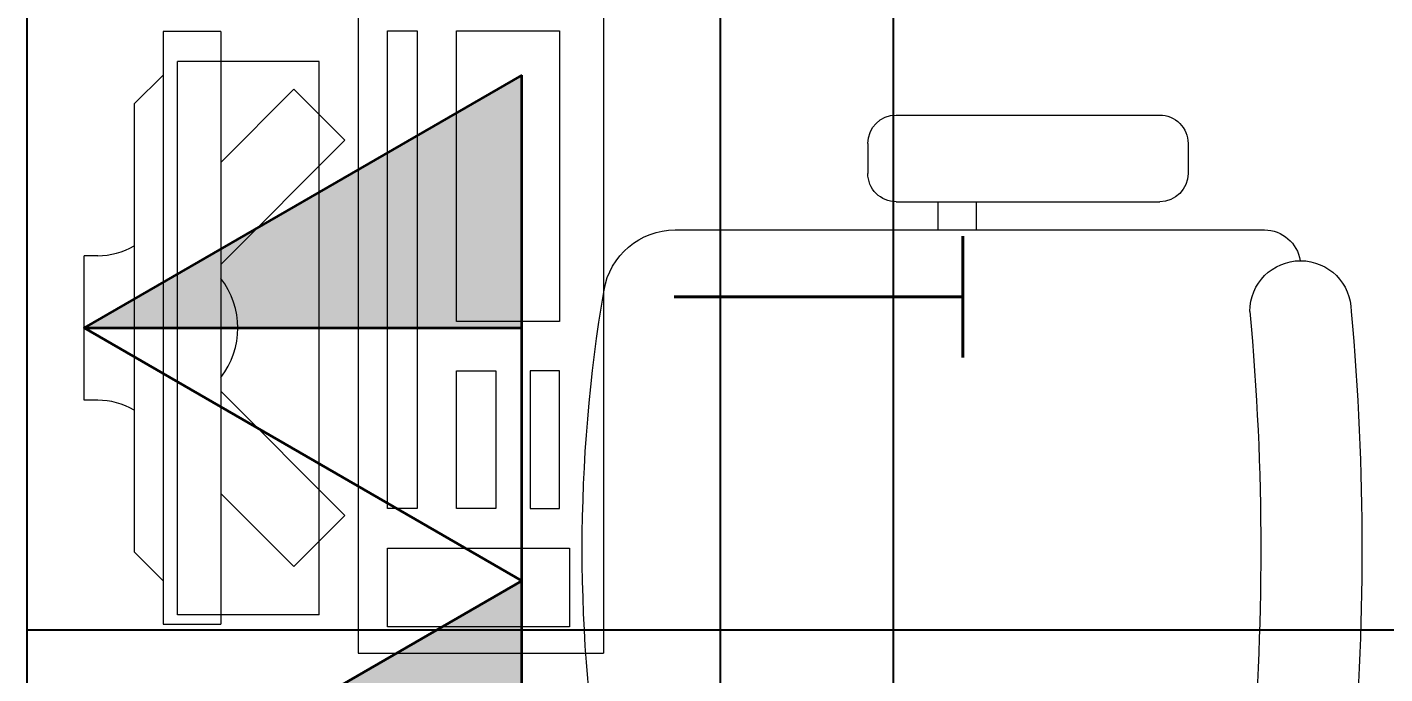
# Model space of a CAD drawing. Extents: x -560814 to 57327, y -29287 to 19916.
# Drawn here: x 19216 to 20156, y 3217 to 3665 of the extents above; entities that cross this region are included whole.
import ezdxf

# ---------------------------------------------------------------- set-up
doc = ezdxf.new("R2010")
doc.units = 0
doc.header["$LTSCALE"] = 0.25
doc.linetypes.add('DASHDOT', pattern=[25.4, 12.7, -6.35, 0, -6.35])
doc.layers.add('01-First Floor$0$FALSE CEILING', color=251, linetype='Continuous')
for name, color, linetype, lineweight in [('01-First Floor$0$LOADING', 253, 'Continuous', 5), ('01-First Floor$0$Walls', 251, 'Continuous', 5), ('E-LITE-CLNG-CNDT', 6, 'DASHDOT', 35), ('T-DATA-DEVC-TYPE', 2, 'Continuous', 25), ('T-DATA-WALL @ 100', 33, 'Continuous', 35)]:
    doc.layers.add(name, color=color, linetype=linetype, lineweight=lineweight)
doc.styles.add('DC_SIMPLEX', font='SIMPLEX.shx', dxfattribs={"width": 0.7})

# ---------------------------------------------------------------- blocks, each defined once
blk = doc.blocks.new('*U63')
blk.add_hatch(color=254).paths.add_polyline_path([(1.75, 3.0308), (0.0003, 3.0309), (0, 0)])
blk.add_line((0, 0), (0.0003, 3.0309))
blk.add_lwpolyline([(1.75, 3.0308), (0, 0), (-1.75, 3.0311)], close=True)
at = {"layer": 'T-DATA-DEVC-TYPE', "style": 'DC_SIMPLEX', "width": 0.7, "flags": 8}
blk.add_attdef('DC_TYPE', (2.6822, 5.6339), '', height=2, rotation=360, dxfattribs=at)
blk = doc.blocks.new('*U62')
blk.add_hatch(color=254).paths.add_polyline_path([(1.75, 3.0308), (0.0003, 3.0309), (0, 0)])
blk.add_line((0, 0), (0.0003, 3.0309))
blk.add_lwpolyline([(1.75, 3.0308), (0, 0), (-1.75, 3.0311)], close=True)
at = {"layer": 'T-DATA-DEVC-TYPE', "style": 'DC_SIMPLEX', "width": 0.7, "flags": 8}
blk.add_attdef('DC_TYPE', (2.6822, 5.6339), '', height=2, rotation=360, dxfattribs=at)
blk = doc.blocks.new('01-First Floor$0$ITCWLS1-P')
at = {"layer": '01-First Floor$0$LOADING'}
for p, q in [((-0.17, 0.45), (-0.17, 0)), ((0, 0.45), (0, 0)), ((-0.26509, 0.43, 0), (-0.30509, 0.43, 0)), ((-0.30509, 0.43, 0), (-0.30509, 0.02, 0)), ((-0.26509, 0.43, 0), (-0.26509, 0.02, 0)), ((-0.14957, 0.43047), (-0.12914, 0.43047)), ((-0.12914, 0.43047), (-0.12914, 0.40893)), ((-0.197, 0.40939), (-0.295, 0.40939)), ((-0.295, 0.02639), (-0.295, 0.40939)), ((-0.197, 0.02639), (-0.197, 0.40939)), ((-0.32509, 0.38, 0), (-0.30509, 0.4, 0)), ((-0.32509, 0.38, 0), (-0.32509, 0.07, 0)), ((-0.35032, 0.275), (-0.35961, 0.275)), ((-0.35961, 0.175), (-0.35961, 0.275)), ((-0.35032, 0.175), (-0.35961, 0.175)), ((-0.32509, 0.07, 0), (-0.30509, 0.05, 0)), ((-0.30509, 0.02, 0), (-0.26509, 0.02, 0)), ((-0.197, 0.02639), (-0.295, 0.02639)), ((-0.17, 0), (0, 0))]:
    blk.add_line(p, q, dxfattribs=at)
at = {"layer": '01-First Floor$0$LOADING', "extrusion": (2.48281e-10, 3.18408e-10, -1)}
for p, q in [((-0.26509, 0.33952), (-0.21443, 0.39019)), ((-0.17907, 0.35483), (-0.21443, 0.39019)), ((-0.26509, 0.26881), (-0.17907, 0.35483))]:
    blk.add_line(p, q, dxfattribs=at)
at = {"layer": '01-First Floor$0$LOADING', "extrusion": (2.48281e-10, -3.18408e-10, -1)}
for p, q in [((-0.26509, 0.18119), (-0.17907, 0.09517)), ((-0.26509, 0.11048), (-0.21443, 0.05981)), ((-0.17907, 0.09517), (-0.21443, 0.05981))]:
    blk.add_line(p, q, dxfattribs=at)
at = {"layer": '01-First Floor$0$LOADING'}
for points in [[(-0.12914, 0.40893), (-0.12914, 0.09996), (-0.14957, 0.09996), (-0.14957, 0.43047)], [(-0.14957, 0.09997), (-0.14957, 0.09997), (-0.14957, 0.09997), (-0.14957, 0.09997), (-0.14957, 0.09997), (-0.14957, 0.09997), (-0.14957, 0.09997), (-0.14957, 0.09997), (-0.14957, 0.09997)], [(-0.14957, 0.09997), (-0.14957, 0.09997), (-0.14957, 0.09997), (-0.14957, 0.09997), (-0.14957, 0.09997), (-0.14957, 0.09997), (-0.14957, 0.09997), (-0.14957, 0.09997), (-0.14957, 0.09997), (-0.14957, 0.09997), (-0.14957, 0.09997), (-0.14957, 0.09997), (-0.14957, 0.09997), (-0.14957, 0.09997), (-0.14957, 0.09997), (-0.14957, 0.09997), (-0.14957, 0.09997), (-0.14957, 0.09997)], [(-0.14957, 0.09996), (-0.14957, 0.09996), (-0.14957, 0.09996), (-0.14957, 0.09996), (-0.14957, 0.09996), (-0.14957, 0.09996), (-0.14957, 0.09996), (-0.14957, 0.09996), (-0.14957, 0.09996), (-0.14957, 0.09996)], [(-0.14957, 0.09996), (-0.14957, 0.09996), (-0.14957, 0.09996), (-0.14957, 0.09996), (-0.14957, 0.09996), (-0.14957, 0.09996), (-0.14957, 0.09996)], [(-0.14957, 0.09997), (-0.14957, 0.09997), (-0.14957, 0.09997), (-0.14957, 0.09997), (-0.14957, 0.09997), (-0.14957, 0.09997), (-0.14957, 0.09997), (-0.14957, 0.09997), (-0.14957, 0.09997), (-0.14957, 0.09997)], [(-0.14957, 0.09997), (-0.14957, 0.09997), (-0.14957, 0.09997), (-0.14957, 0.09997), (-0.14957, 0.09997), (-0.14957, 0.09997), (-0.14957, 0.09997), (-0.14957, 0.09997), (-0.14957, 0.09997), (-0.14957, 0.09997), (-0.14957, 0.09997), (-0.14957, 0.09997), (-0.14957, 0.09997), (-0.14957, 0.09997), (-0.14957, 0.09997)], [(-0.14957, 0.09997), (-0.14957, 0.09997), (-0.14957, 0.09997), (-0.14957, 0.09997), (-0.14957, 0.09997), (-0.14957, 0.09997), (-0.14957, 0.09997), (-0.14957, 0.09997), (-0.14957, 0.09997), (-0.14957, 0.09997)], [(-0.14957, 0.09997), (-0.14957, 0.09997), (-0.14957, 0.09997), (-0.14957, 0.09997), (-0.14957, 0.09997), (-0.14957, 0.09997), (-0.14957, 0.09997), (-0.14957, 0.09997), (-0.14957, 0.09997), (-0.14957, 0.09997)], [(-0.14957, 0.09996), (-0.14957, 0.09996), (-0.14957, 0.09996), (-0.14957, 0.09996), (-0.14957, 0.09996), (-0.14957, 0.09996), (-0.14957, 0.09996), (-0.14957, 0.09996), (-0.14957, 0.09996), (-0.14957, 0.09996), (-0.14957, 0.09996), (-0.14957, 0.09996), (-0.14957, 0.09996), (-0.14957, 0.09996), (-0.14957, 0.09996), (-0.14957, 0.09996), (-0.14957, 0.09996), (-0.14957, 0.09996), (-0.14957, 0.09997), (-0.14957, 0.09997), (-0.14957, 0.09997), (-0.14957, 0.09997), (-0.14957, 0.09997), (-0.14957, 0.09997), (-0.14957, 0.09997), (-0.14957, 0.09997), (-0.14957, 0.09997), (-0.14957, 0.09997), (-0.14957, 0.09997), (-0.14957, 0.09997), (-0.14957, 0.09997), (-0.14957, 0.09997), (-0.14956, 0.09997), (-0.14956, 0.09997), (-0.14956, 0.09997), (-0.14956, 0.09996), (-0.14956, 0.09996), (-0.14956, 0.09996), (-0.14956, 0.09996), (-0.14956, 0.09996), (-0.14956, 0.09996), (-0.14956, 0.09996), (-0.14956, 0.09996), (-0.14956, 0.09996), (-0.14956, 0.09996), (-0.14956, 0.09996), (-0.14956, 0.09996), (-0.14956, 0.09996), (-0.14957, 0.09996), (-0.14957, 0.09996), (-0.14957, 0.09996), (-0.14957, 0.09996), (-0.14957, 0.09996), (-0.14957, 0.09996)], [(-0.14957, 0.09996), (-0.14957, 0.09996), (-0.14957, 0.09996), (-0.14957, 0.09996), (-0.14957, 0.09996), (-0.14957, 0.09996), (-0.14957, 0.09996), (-0.14957, 0.09996), (-0.14957, 0.09996), (-0.14957, 0.09996), (-0.14957, 0.09997), (-0.14957, 0.09997), (-0.14957, 0.09997), (-0.14957, 0.09996), (-0.14957, 0.09996), (-0.14957, 0.09996), (-0.14957, 0.09996), (-0.14957, 0.09996), (-0.14957, 0.09996), (-0.14957, 0.09997), (-0.14957, 0.09997), (-0.14957, 0.09997), (-0.14957, 0.09997), (-0.14957, 0.09997), (-0.14957, 0.09997), (-0.14957, 0.09997), (-0.14957, 0.09997), (-0.14957, 0.09997), (-0.14957, 0.09997), (-0.14957, 0.09997), (-0.14957, 0.09997), (-0.14957, 0.09997), (-0.14957, 0.09997), (-0.14957, 0.09997), (-0.14957, 0.09997), (-0.14957, 0.09997), (-0.14957, 0.09997), (-0.14957, 0.09997), (-0.14957, 0.09997), (-0.14957, 0.09997), (-0.14957, 0.09997), (-0.14957, 0.09997), (-0.14957, 0.09997), (-0.14957, 0.09997), (-0.14957, 0.09997), (-0.14957, 0.09997), (-0.14957, 0.09997), (-0.14957, 0.09997), (-0.14957, 0.09997), (-0.14957, 0.09997), (-0.14957, 0.09997), (-0.14957, 0.09997), (-0.14957, 0.09997), (-0.14957, 0.09997), (-0.14957, 0.09997), (-0.14957, 0.09997), (-0.14957, 0.09997), (-0.14957, 0.09997), (-0.14957, 0.09997), (-0.14957, 0.09997), (-0.14957, 0.09997), (-0.14957, 0.09997), (-0.14957, 0.09997), (-0.14957, 0.09997), (-0.14957, 0.09997), (-0.14957, 0.09997), (-0.14957, 0.09997), (-0.14957, 0.09997), (-0.14957, 0.09997), (-0.14957, 0.09997), (-0.14957, 0.09997), (-0.14957, 0.09997), (-0.14957, 0.09997), (-0.14957, 0.09997), (-0.14957, 0.09997), (-0.14957, 0.09997), (-0.14957, 0.09997), (-0.14957, 0.09997), (-0.14957, 0.09997), (-0.14957, 0.09997), (-0.14956, 0.09997), (-0.14957, 0.09997), (-0.14957, 0.09997), (-0.14957, 0.09997), (-0.14957, 0.09997), (-0.14956, 0.09997), (-0.14957, 0.09997), (-0.14957, 0.09997), (-0.14957, 0.09997), (-0.14957, 0.09997), (-0.14957, 0.09997), (-0.14957, 0.09997), (-0.14957, 0.09997), (-0.14957, 0.09997), (-0.14957, 0.09997), (-0.14957, 0.09997), (-0.14956, 0.09997), (-0.14957, 0.09996), (-0.14957, 0.09996), (-0.14957, 0.09996), (-0.14956, 0.09996), (-0.14957, 0.09996), (-0.14957, 0.09996), (-0.14957, 0.09996), (-0.14957, 0.09996), (-0.14957, 0.09996), (-0.14957, 0.09996), (-0.14957, 0.09996), (-0.14957, 0.09996), (-0.14957, 0.09996), (-0.14957, 0.09996)], [(-0.14957, 0.09996), (-0.14957, 0.09996), (-0.14957, 0.09996), (-0.14957, 0.09996), (-0.14957, 0.09996), (-0.14957, 0.09996), (-0.14957, 0.09996), (-0.14957, 0.09996)], [(-0.14957, 0.09996), (-0.14957, 0.09996), (-0.14957, 0.09996), (-0.14957, 0.09996), (-0.14957, 0.09996), (-0.14957, 0.09996), (-0.14957, 0.09996), (-0.14957, 0.09996), (-0.14957, 0.09996), (-0.14957, 0.09996), (-0.14957, 0.09996), (-0.14957, 0.09996), (-0.14957, 0.09996), (-0.14957, 0.09996), (-0.14957, 0.09996), (-0.14957, 0.09996), (-0.14957, 0.09996), (-0.14957, 0.09996), (-0.14957, 0.09996), (-0.14957, 0.09996), (-0.14957, 0.09996), (-0.14957, 0.09996), (-0.14957, 0.09996), (-0.14957, 0.09996), (-0.14957, 0.09996), (-0.14957, 0.09996), (-0.14957, 0.09996), (-0.14957, 0.09996), (-0.14957, 0.09996), (-0.14957, 0.09996), (-0.14957, 0.09996), (-0.14957, 0.09996), (-0.14957, 0.09996), (-0.14957, 0.09996), (-0.14957, 0.09996), (-0.14957, 0.09996), (-0.14957, 0.09996), (-0.14957, 0.09996), (-0.14957, 0.09996), (-0.14957, 0.09996), (-0.14957, 0.09996), (-0.14957, 0.09996), (-0.14957, 0.09996), (-0.14957, 0.09996), (-0.14957, 0.09996), (-0.14957, 0.09996), (-0.14957, 0.09996), (-0.14957, 0.09996), (-0.14956, 0.09996), (-0.14956, 0.09996), (-0.14956, 0.09996), (-0.14956, 0.09996), (-0.14957, 0.09996), (-0.14957, 0.09996), (-0.14957, 0.09996), (-0.14957, 0.09996), (-0.14957, 0.09996), (-0.14957, 0.09996), (-0.14956, 0.09996), (-0.14957, 0.09996), (-0.14957, 0.09996), (-0.14957, 0.09996), (-0.14957, 0.09996), (-0.14957, 0.09996), (-0.14957, 0.09996), (-0.14957, 0.09996), (-0.14957, 0.09996), (-0.14957, 0.09996), (-0.14957, 0.09996), (-0.14956, 0.09996), (-0.14956, 0.09996), (-0.14957, 0.09996), (-0.14957, 0.09996), (-0.14957, 0.09996), (-0.14957, 0.09996), (-0.14957, 0.09996), (-0.14957, 0.09996), (-0.14957, 0.09996), (-0.14957, 0.09996), (-0.14957, 0.09996), (-0.14957, 0.09996), (-0.14957, 0.09996), (-0.14957, 0.09996), (-0.14957, 0.09996), (-0.14957, 0.09996), (-0.14957, 0.09996), (-0.14957, 0.09996), (-0.14957, 0.09996), (-0.14957, 0.09996)], [(-0.14957, 0.09996), (-0.14957, 0.09996), (-0.14957, 0.09996), (-0.14957, 0.09996), (-0.14957, 0.09996), (-0.14957, 0.09996), (-0.14957, 0.09996), (-0.14957, 0.09996), (-0.14957, 0.09996), (-0.14957, 0.09996), (-0.14957, 0.09996), (-0.14957, 0.09996)], [(-0.14957, 0.09996), (-0.14957, 0.09996), (-0.14956, 0.09996), (-0.14956, 0.09996), (-0.14956, 0.09996), (-0.14956, 0.09996), (-0.14957, 0.09996)], [(-0.14957, 0.09996), (-0.14957, 0.09996), (-0.14957, 0.09996), (-0.14957, 0.09996), (-0.14957, 0.09996), (-0.14957, 0.09996), (-0.14957, 0.09996), (-0.14957, 0.09996), (-0.14957, 0.09996), (-0.14956, 0.09996), (-0.14956, 0.09996), (-0.14956, 0.09996), (-0.14956, 0.09996), (-0.14956, 0.09996), (-0.14956, 0.09996), (-0.14956, 0.09996), (-0.14957, 0.09996)]]:
    blk.add_lwpolyline(points, dxfattribs=at)
for points in [[(-0.1019, 0.43047), (-0.03039, 0.43047), (-0.03039, 0.22944), (-0.1019, 0.22944)], [(-0.1019, 0.19536), (-0.07466, 0.19536), (-0.07466, 0.09996), (-0.1019, 0.09996)], [(-0.03039, 0.19536), (-0.05082, 0.19536), (-0.05082, 0.09996), (-0.03039, 0.09996)], [(-0.14956, 0.09996), (-0.14956, 0.09996), (-0.14956, 0.09996), (-0.14956, 0.09996), (-0.14956, 0.09996), (-0.14956, 0.09996), (-0.14956, 0.09996), (-0.14956, 0.09996), (-0.14957, 0.09996), (-0.14957, 0.09996), (-0.14957, 0.09996), (-0.14957, 0.09996), (-0.14957, 0.09996), (-0.14957, 0.09996), (-0.14957, 0.09996), (-0.14957, 0.09996), (-0.14957, 0.09996), (-0.14957, 0.09996), (-0.14957, 0.09996), (-0.14957, 0.09996), (-0.14957, 0.09996), (-0.14957, 0.09996), (-0.14957, 0.09996), (-0.14957, 0.09996), (-0.14957, 0.09996), (-0.14957, 0.09996), (-0.14957, 0.09996), (-0.14957, 0.09996), (-0.14957, 0.09996), (-0.14957, 0.09996), (-0.14957, 0.09996), (-0.14957, 0.09996), (-0.14957, 0.09996), (-0.14957, 0.09996), (-0.14957, 0.09996), (-0.14957, 0.09996), (-0.14957, 0.09996), (-0.14957, 0.09996), (-0.14957, 0.09996), (-0.14957, 0.09996), (-0.14957, 0.09996), (-0.14957, 0.09996), (-0.14957, 0.09996), (-0.14957, 0.09996), (-0.14957, 0.09996), (-0.14957, 0.09996), (-0.14957, 0.09996), (-0.14957, 0.09996), (-0.14957, 0.09996), (-0.14957, 0.09996), (-0.14957, 0.09996), (-0.14957, 0.09996), (-0.14957, 0.09996), (-0.14957, 0.09996), (-0.14957, 0.09996), (-0.14957, 0.09996), (-0.14957, 0.09996), (-0.14956, 0.09996), (-0.14956, 0.09996), (-0.14956, 0.09996), (-0.14956, 0.09996), (-0.14956, 0.09996), (-0.14956, 0.09996), (-0.14956, 0.09996), (-0.14956, 0.09996), (-0.14956, 0.09996), (-0.14956, 0.09996), (-0.14956, 0.09996), (-0.14956, 0.09996), (-0.14956, 0.09996), (-0.14956, 0.09996), (-0.14956, 0.09996), (-0.14956, 0.09996), (-0.14956, 0.09996), (-0.14956, 0.09996), (-0.14956, 0.09996), (-0.14956, 0.09996), (-0.14956, 0.09996), (-0.14956, 0.09996), (-0.14956, 0.09996), (-0.14956, 0.09996), (-0.14956, 0.09996), (-0.14956, 0.09996), (-0.14956, 0.09996), (-0.14956, 0.09996), (-0.14956, 0.09996), (-0.14956, 0.09996), (-0.14956, 0.09996), (-0.14956, 0.09996), (-0.14957, 0.09996), (-0.14957, 0.09996), (-0.14957, 0.09996), (-0.14957, 0.09996), (-0.14957, 0.09996), (-0.14957, 0.09996), (-0.14957, 0.09996), (-0.14957, 0.09996), (-0.14957, 0.09996), (-0.14957, 0.09996), (-0.14957, 0.09996), (-0.14957, 0.09996), (-0.14957, 0.09996), (-0.14957, 0.09996), (-0.14957, 0.09996), (-0.14957, 0.09996), (-0.14957, 0.09996), (-0.14957, 0.09996), (-0.14957, 0.09996), (-0.14957, 0.09996), (-0.14957, 0.09996), (-0.14957, 0.09996), (-0.14957, 0.09996), (-0.14957, 0.09996), (-0.14957, 0.09996), (-0.14957, 0.09996), (-0.14957, 0.09996), (-0.14957, 0.09996), (-0.14957, 0.09996), (-0.14957, 0.09996), (-0.14957, 0.09996), (-0.14957, 0.09996), (-0.14957, 0.09996), (-0.14957, 0.09996), (-0.14957, 0.09996), (-0.14957, 0.09996), (-0.14957, 0.09996), (-0.14957, 0.09996), (-0.14957, 0.09996), (-0.14957, 0.09996), (-0.14957, 0.09996), (-0.14957, 0.09996), (-0.14957, 0.09996), (-0.14957, 0.09996), (-0.14957, 0.09996), (-0.14957, 0.09996), (-0.14957, 0.09996), (-0.14957, 0.09996), (-0.14957, 0.09996), (-0.14957, 0.09996), (-0.14957, 0.09996), (-0.14957, 0.09996), (-0.14957, 0.09996), (-0.14957, 0.09996), (-0.14957, 0.09996), (-0.14957, 0.09996), (-0.14957, 0.09996), (-0.14957, 0.09996), (-0.14957, 0.09996), (-0.14957, 0.09996), (-0.14957, 0.09996), (-0.14957, 0.09996), (-0.14957, 0.09996), (-0.14957, 0.09996), (-0.14957, 0.09996), (-0.14956, 0.09996), (-0.14956, 0.09996), (-0.14956, 0.09996), (-0.14956, 0.09996), (-0.14956, 0.09996), (-0.14956, 0.09996), (-0.14956, 0.09996), (-0.14956, 0.09996), (-0.14956, 0.09996), (-0.14956, 0.09996), (-0.14956, 0.09996), (-0.14956, 0.09996), (-0.14956, 0.09996), (-0.14956, 0.09996), (-0.14956, 0.09996), (-0.14956, 0.09996), (-0.14956, 0.09996), (-0.14956, 0.09996), (-0.14956, 0.09996), (-0.14956, 0.09996), (-0.14956, 0.09996), (-0.14956, 0.09996), (-0.14956, 0.09996), (-0.14956, 0.09996), (-0.14956, 0.09996), (-0.14956, 0.09996), (-0.14956, 0.09996), (-0.14956, 0.09996), (-0.14956, 0.09996), (-0.14956, 0.09996), (-0.14956, 0.09996), (-0.14956, 0.09996), (-0.14956, 0.09996), (-0.14956, 0.09996), (-0.14956, 0.09996), (-0.14956, 0.09996), (-0.14956, 0.09996), (-0.14956, 0.09996), (-0.14956, 0.09996), (-0.14956, 0.09996), (-0.14956, 0.09996), (-0.14956, 0.09996), (-0.14956, 0.09996), (-0.14956, 0.09996), (-0.14956, 0.09996), (-0.14956, 0.09996), (-0.14956, 0.09996), (-0.14957, 0.09996), (-0.14957, 0.09996), (-0.14957, 0.09996), (-0.14957, 0.09996), (-0.14957, 0.09996), (-0.14957, 0.09996), (-0.14957, 0.09996), (-0.14957, 0.09996), (-0.14957, 0.09996), (-0.14957, 0.09996), (-0.14957, 0.09996), (-0.14957, 0.09996), (-0.14957, 0.09996), (-0.14957, 0.09996), (-0.14957, 0.09996), (-0.14957, 0.09996), (-0.14957, 0.09996), (-0.14957, 0.09996), (-0.14957, 0.09996), (-0.14957, 0.09996), (-0.14957, 0.09996), (-0.14957, 0.09996), (-0.14957, 0.09996), (-0.14957, 0.09996), (-0.14957, 0.09996), (-0.14957, 0.09996), (-0.14957, 0.09996), (-0.14957, 0.09996), (-0.14957, 0.09996), (-0.14957, 0.09996), (-0.14957, 0.09996), (-0.14957, 0.09996), (-0.14957, 0.09996), (-0.14957, 0.09996), (-0.14956, 0.09996), (-0.14956, 0.09996), (-0.14956, 0.09996), (-0.14956, 0.09996), (-0.14956, 0.09996), (-0.14956, 0.09996), (-0.14956, 0.09996), (-0.14956, 0.09996), (-0.14956, 0.09996), (-0.14956, 0.09996), (-0.14956, 0.09996), (-0.14956, 0.09996), (-0.14956, 0.09996), (-0.14956, 0.09996), (-0.14956, 0.09996), (-0.14956, 0.09996), (-0.14956, 0.09996), (-0.14956, 0.09996), (-0.14956, 0.09996), (-0.14956, 0.09996), (-0.14956, 0.09996), (-0.14956, 0.09996), (-0.14956, 0.09996), (-0.14956, 0.09996), (-0.14956, 0.09996), (-0.14956, 0.09996), (-0.14956, 0.09996), (-0.14956, 0.09996), (-0.14956, 0.09996), (-0.14956, 0.09996), (-0.14956, 0.09996), (-0.14956, 0.09996), (-0.14956, 0.09996), (-0.14956, 0.09996), (-0.14956, 0.09996), (-0.14956, 0.09996), (-0.14956, 0.09996), (-0.14956, 0.09996), (-0.14956, 0.09996), (-0.14956, 0.09996), (-0.14956, 0.09996), (-0.14956, 0.09996)], [(-0.14957, 0.09996), (-0.14957, 0.09996), (-0.14957, 0.09996), (-0.14957, 0.09996), (-0.14957, 0.09996), (-0.14957, 0.09996), (-0.14957, 0.09996), (-0.14957, 0.09996), (-0.14957, 0.09996), (-0.14957, 0.09996), (-0.14957, 0.09996), (-0.14957, 0.09996), (-0.14957, 0.09996), (-0.14957, 0.09996), (-0.14957, 0.09996), (-0.14957, 0.09996), (-0.14957, 0.09996), (-0.14957, 0.09996), (-0.14957, 0.09996), (-0.14957, 0.09996), (-0.14957, 0.09996), (-0.14957, 0.09996), (-0.14957, 0.09996), (-0.14957, 0.09996), (-0.14957, 0.09996), (-0.14957, 0.09996), (-0.14957, 0.09996), (-0.14957, 0.09996), (-0.14957, 0.09996), (-0.14957, 0.09996), (-0.14957, 0.09996), (-0.14957, 0.09996), (-0.14957, 0.09996), (-0.14957, 0.09996), (-0.14957, 0.09996), (-0.14957, 0.09996), (-0.14957, 0.09996), (-0.14957, 0.09996), (-0.14957, 0.09996), (-0.14957, 0.09996), (-0.14957, 0.09996), (-0.14957, 0.09996), (-0.14957, 0.09996), (-0.14957, 0.09996), (-0.14957, 0.09996), (-0.14957, 0.09996), (-0.14957, 0.09996), (-0.14957, 0.09996), (-0.14957, 0.09996), (-0.14957, 0.09996), (-0.14957, 0.09996), (-0.14957, 0.09996), (-0.14957, 0.09996), (-0.14957, 0.09996), (-0.14957, 0.09996), (-0.14957, 0.09996), (-0.14957, 0.09996), (-0.14957, 0.09996), (-0.14957, 0.09996), (-0.14957, 0.09996), (-0.14957, 0.09996), (-0.14957, 0.09996), (-0.14957, 0.09996), (-0.14957, 0.09996), (-0.14957, 0.09996), (-0.14957, 0.09996), (-0.14957, 0.09996), (-0.14957, 0.09996), (-0.14957, 0.09996), (-0.14957, 0.09996), (-0.14957, 0.09996), (-0.14957, 0.09996), (-0.14957, 0.09996), (-0.14957, 0.09996), (-0.14957, 0.09996), (-0.14957, 0.09996), (-0.14957, 0.09996), (-0.14957, 0.09996), (-0.14957, 0.09996), (-0.14957, 0.09996), (-0.14957, 0.09996), (-0.14957, 0.09996), (-0.14957, 0.09996), (-0.14957, 0.09996), (-0.14957, 0.09996), (-0.14957, 0.09996), (-0.14957, 0.09996), (-0.14957, 0.09996), (-0.14957, 0.09996), (-0.14957, 0.09996), (-0.14957, 0.09996), (-0.14957, 0.09996), (-0.14957, 0.09996), (-0.14957, 0.09996), (-0.14957, 0.09996), (-0.14957, 0.09996), (-0.14957, 0.09996), (-0.14957, 0.09996), (-0.14957, 0.09996), (-0.14957, 0.09996), (-0.14957, 0.09996), (-0.14957, 0.09996), (-0.14957, 0.09996), (-0.14957, 0.09996), (-0.14957, 0.09996), (-0.14957, 0.09996), (-0.14957, 0.09996), (-0.14957, 0.09996), (-0.14957, 0.09996), (-0.14957, 0.09996), (-0.14957, 0.09996), (-0.14957, 0.09996), (-0.14957, 0.09996), (-0.14957, 0.09996), (-0.14957, 0.09996), (-0.14957, 0.09996), (-0.14957, 0.09996), (-0.14957, 0.09996), (-0.14957, 0.09996), (-0.14957, 0.09996), (-0.14957, 0.09996), (-0.14957, 0.09996), (-0.14957, 0.09996), (-0.14957, 0.09996), (-0.14957, 0.09996), (-0.14957, 0.09996), (-0.14957, 0.09996), (-0.14957, 0.09996), (-0.14957, 0.09996), (-0.14957, 0.09996), (-0.14957, 0.09996), (-0.14957, 0.09996), (-0.14957, 0.09996), (-0.14957, 0.09996), (-0.14957, 0.09996), (-0.14957, 0.09996), (-0.14957, 0.09996), (-0.14957, 0.09996), (-0.14957, 0.09996), (-0.14957, 0.09996), (-0.14957, 0.09996), (-0.14957, 0.09996), (-0.14957, 0.09996), (-0.14957, 0.09996), (-0.14957, 0.09996), (-0.14957, 0.09996), (-0.14957, 0.09996), (-0.14957, 0.09996), (-0.14957, 0.09996), (-0.14957, 0.09996), (-0.14957, 0.09996), (-0.14957, 0.09996), (-0.14957, 0.09996), (-0.14957, 0.09996), (-0.14957, 0.09996), (-0.14957, 0.09996), (-0.14957, 0.09996), (-0.14957, 0.09996), (-0.14957, 0.09996), (-0.14957, 0.09996), (-0.14957, 0.09996), (-0.14957, 0.09996), (-0.14957, 0.09996), (-0.14957, 0.09996), (-0.14957, 0.09996), (-0.14957, 0.09996), (-0.14957, 0.09996), (-0.14957, 0.09996), (-0.14957, 0.09996), (-0.14957, 0.09996), (-0.14957, 0.09996), (-0.14957, 0.09996), (-0.14957, 0.09996), (-0.14957, 0.09996), (-0.14957, 0.09996), (-0.14957, 0.09996), (-0.14957, 0.09996), (-0.14957, 0.09996), (-0.14957, 0.09996), (-0.14957, 0.09996), (-0.14957, 0.09996), (-0.14957, 0.09996), (-0.14957, 0.09996), (-0.14957, 0.09996), (-0.14957, 0.09996), (-0.14957, 0.09996), (-0.14957, 0.09996), (-0.14957, 0.09996), (-0.14957, 0.09996), (-0.14957, 0.09996), (-0.14957, 0.09996), (-0.14957, 0.09996), (-0.14957, 0.09996), (-0.14957, 0.09996), (-0.14957, 0.09996), (-0.14957, 0.09996), (-0.14957, 0.09996), (-0.14957, 0.09996), (-0.14957, 0.09996), (-0.14957, 0.09996), (-0.14957, 0.09996), (-0.14957, 0.09996), (-0.14957, 0.09996), (-0.14957, 0.09996), (-0.14957, 0.09996), (-0.14957, 0.09996), (-0.14957, 0.09996), (-0.14957, 0.09996), (-0.14957, 0.09996), (-0.14957, 0.09996), (-0.14957, 0.09996), (-0.14957, 0.09996), (-0.14957, 0.09996), (-0.14957, 0.09996)], [(-0.14957, 0.09996), (-0.14957, 0.09996), (-0.14957, 0.09996), (-0.14957, 0.09996), (-0.14957, 0.09996), (-0.14957, 0.09996), (-0.14957, 0.09996), (-0.14957, 0.09996), (-0.14957, 0.09996), (-0.14957, 0.09996), (-0.14957, 0.09996), (-0.14957, 0.09996), (-0.14957, 0.09996), (-0.14957, 0.09996), (-0.14957, 0.09996), (-0.14957, 0.09996), (-0.14957, 0.09996), (-0.14957, 0.09996), (-0.14957, 0.09996), (-0.14957, 0.09996), (-0.14957, 0.09996), (-0.14957, 0.09996), (-0.14957, 0.09996), (-0.14957, 0.09996), (-0.14957, 0.09996), (-0.14957, 0.09996), (-0.14957, 0.09996), (-0.14957, 0.09996), (-0.14957, 0.09996), (-0.14957, 0.09996), (-0.14957, 0.09996), (-0.14957, 0.09996), (-0.14957, 0.09996), (-0.14957, 0.09996), (-0.14957, 0.09996), (-0.14957, 0.09996), (-0.14957, 0.09996), (-0.14957, 0.09996), (-0.14957, 0.09996), (-0.14957, 0.09996), (-0.14957, 0.09996), (-0.14957, 0.09996), (-0.14957, 0.09996), (-0.14957, 0.09996), (-0.14957, 0.09996), (-0.14957, 0.09996), (-0.14957, 0.09996), (-0.14957, 0.09996), (-0.14957, 0.09996), (-0.14957, 0.09996), (-0.14957, 0.09996), (-0.14957, 0.09996), (-0.14957, 0.09996), (-0.14957, 0.09996), (-0.14957, 0.09996), (-0.14957, 0.09996), (-0.14957, 0.09996), (-0.14957, 0.09996), (-0.14957, 0.09996), (-0.14957, 0.09996), (-0.14957, 0.09996), (-0.14957, 0.09996), (-0.14957, 0.09996), (-0.14957, 0.09996), (-0.14957, 0.09996), (-0.14957, 0.09996), (-0.14957, 0.09996), (-0.14957, 0.09996), (-0.14957, 0.09996), (-0.14957, 0.09996), (-0.14957, 0.09996), (-0.14957, 0.09996), (-0.14957, 0.09996), (-0.14957, 0.09996), (-0.14957, 0.09996), (-0.14957, 0.09996), (-0.14957, 0.09996), (-0.14957, 0.09996), (-0.14957, 0.09996), (-0.14957, 0.09996), (-0.14957, 0.09996), (-0.14957, 0.09996), (-0.14957, 0.09996), (-0.14957, 0.09996), (-0.14957, 0.09996), (-0.14957, 0.09996), (-0.14957, 0.09996), (-0.14957, 0.09996), (-0.14957, 0.09996), (-0.14957, 0.09996), (-0.14957, 0.09996), (-0.14957, 0.09996), (-0.14957, 0.09996), (-0.14957, 0.09996), (-0.14957, 0.09996), (-0.14957, 0.09996), (-0.14957, 0.09996), (-0.14957, 0.09996), (-0.14957, 0.09996), (-0.14957, 0.09996), (-0.14957, 0.09996), (-0.14957, 0.09996), (-0.14957, 0.09996), (-0.14957, 0.09996), (-0.14957, 0.09996), (-0.14957, 0.09996), (-0.14957, 0.09996), (-0.14957, 0.09996), (-0.14957, 0.09996), (-0.14957, 0.09996), (-0.14957, 0.09996), (-0.14957, 0.09996), (-0.14957, 0.09996), (-0.14957, 0.09996), (-0.14957, 0.09996), (-0.14957, 0.09996), (-0.14957, 0.09996), (-0.14957, 0.09996), (-0.14957, 0.09996), (-0.14957, 0.09996), (-0.14957, 0.09996), (-0.14957, 0.09996), (-0.14957, 0.09996), (-0.14957, 0.09996), (-0.14957, 0.09996), (-0.14957, 0.09996), (-0.14957, 0.09996), (-0.14957, 0.09996), (-0.14957, 0.09996), (-0.14957, 0.09996), (-0.14957, 0.09996), (-0.14957, 0.09996), (-0.14957, 0.09996), (-0.14957, 0.09996), (-0.14957, 0.09996), (-0.14957, 0.09996), (-0.14957, 0.09996), (-0.14957, 0.09996), (-0.14957, 0.09996), (-0.14957, 0.09996), (-0.14957, 0.09996), (-0.14957, 0.09996), (-0.14957, 0.09996), (-0.14957, 0.09996), (-0.14957, 0.09996), (-0.14957, 0.09996), (-0.14957, 0.09996), (-0.14957, 0.09996), (-0.14957, 0.09996), (-0.14957, 0.09996), (-0.14957, 0.09996), (-0.14957, 0.09996), (-0.14957, 0.09996), (-0.14957, 0.09996), (-0.14957, 0.09996), (-0.14957, 0.09996), (-0.14957, 0.09996), (-0.14957, 0.09996), (-0.14957, 0.09996), (-0.14957, 0.09996), (-0.14957, 0.09996), (-0.14957, 0.09996), (-0.14957, 0.09996), (-0.14957, 0.09996), (-0.14957, 0.09996), (-0.14957, 0.09996), (-0.14957, 0.09996), (-0.14957, 0.09996), (-0.14957, 0.09996), (-0.14957, 0.09996), (-0.14957, 0.09996), (-0.14957, 0.09996), (-0.14957, 0.09996), (-0.14957, 0.09996), (-0.14957, 0.09996), (-0.14957, 0.09996), (-0.14957, 0.09996), (-0.14957, 0.09996), (-0.14957, 0.09996), (-0.14957, 0.09996), (-0.14957, 0.09996), (-0.14957, 0.09996), (-0.14957, 0.09996), (-0.14957, 0.09996), (-0.14957, 0.09996), (-0.14957, 0.09996), (-0.14957, 0.09996), (-0.14957, 0.09996), (-0.14957, 0.09996), (-0.14957, 0.09996), (-0.14957, 0.09996), (-0.14957, 0.09996), (-0.14957, 0.09996), (-0.14957, 0.09996), (-0.14957, 0.09996), (-0.14957, 0.09996), (-0.14957, 0.09996), (-0.14957, 0.09996), (-0.14957, 0.09996), (-0.14957, 0.09996), (-0.14957, 0.09996), (-0.14957, 0.09996), (-0.14957, 0.09996), (-0.14957, 0.09996), (-0.14957, 0.09996), (-0.14957, 0.09996), (-0.14957, 0.09996), (-0.14957, 0.09996), (-0.14957, 0.09996), (-0.14957, 0.09996), (-0.14957, 0.09996), (-0.14957, 0.09996), (-0.14957, 0.09996), (-0.14957, 0.09996), (-0.14957, 0.09996), (-0.14957, 0.09996), (-0.14957, 0.09996), (-0.14957, 0.09996), (-0.14957, 0.09996)], [(-0.14957, 0.0727), (-0.02358, 0.0727), (-0.02358, 0.01818), (-0.14957, 0.01818)]]:
    blk.add_lwpolyline(points, close=True, dxfattribs=at)
for centre, radius, start, end in [((-0.35032, 0.325), 0.05, 270, 300.30934), ((-0.3089, 0.225), 0.05564, 321.94311, 38.05689), ((-0.35032, 0.125), 0.05, 59.69066, 90)]:
    blk.add_arc(centre, radius, start, end, dxfattribs=at)
blk = doc.blocks.new('01-First Floor$0$GF21018-P')
at = {"color": 0}
for p, q in [((-0.2207, 0.47563), (-0.2207, 0.0675)), ((-0.2806, 0.34221), (-0.25983, 0.34221)), ((-0.30021, 0.32259), (-0.30021, 0.14)), ((-0.24021, 0.32259), (-0.24021, 0.14)), ((-0.24021, 0.29372), (-0.2207, 0.29372)), ((-0.24021, 0.26708), (-0.2207, 0.26708)), ((-0.2806, 0.12039), (-0.25983, 0.12039))]:
    blk.add_line(p, q, dxfattribs=at)
for centre, radius, start, end in [((-0.0001, -0.52948), 1.06948, 80.36712, 99.63288), ((-0.1707, 0.47563), 0.05, 99.63288, 180), ((-0.2806, 0.32259), 0.01962, 90, 180), ((-0.25983, 0.32259), 0.01962, 360, 90), ((-0.2806, 0.14), 0.01962, 180, 270), ((-0.25983, 0.14), 0.01962, 270, 360), ((-0.16429, 0.0425), 0.03511, 90, 270), ((0, 1.84674), 1.77674, 264.69456, 275.30527), ((-0.1957, 0.0675), 0.025, 180, 261.47208), ((0, 1.83136), 1.83136, 264.85322, 275.14698)]:
    blk.add_arc(centre, radius, start, end, dxfattribs=at)
blk = doc.blocks.new('01-First Floor')
at = {"layer": '01-First Floor$0$FALSE CEILING', "linetype": 'Continuous'}
for p, q in [((19815.56, 1447.62), (19815.56, 5010)), ((19215.56, 3247.62), (23215.47, 3247.62))]:
    blk.add_line(p, q, dxfattribs=at)
at = {"layer": '01-First Floor$0$FALSE CEILING'}
blk.add_line((19695.56, 4530, -0.1), (19695.56, 2629.1, -0.1), dxfattribs=at)
at = {"layer": '01-First Floor$0$FALSE CEILING', "elevation": 0}
blk.add_lwpolyline([(23215.47, 1447.62), (19215.56, 1447.62), (19215.56, 5010), (23215.47, 5010)], close=True, dxfattribs=at)
at = {"layer": '01-First Floor$0$LOADING'}
blk.add_line((19695.56, 4530, -0.1), (19695.56, 2629.1, -0.1), dxfattribs=at)
at = {"layer": '01-First Floor$0$Walls'}
blk.add_line((19215.56, 1447.62), (19215.56, 5010), dxfattribs=at)
at = {"layer": '01-First Floor$0$LOADING', "extrusion": (8.01373e-06, 1.93988e-16, 1), "xscale": 1000.000000000012, "yscale": 1000.000000000012, "zscale": 1000.000000000012}
blk.add_blockref('01-First Floor$0$ITCWLS1-P', (19614.76, 3231.47, 0.05), dxfattribs=at)
at = {"layer": '01-First Floor$0$LOADING', "extrusion": (7.77426e-06, 2.24021e-05, 1), "xscale": -1000, "yscale": 1000.000000000001, "zscale": 1000, "rotation": 90.00141075505213}
blk.add_blockref('01-First Floor$0$GF21018-P', (20140.04, 3303.57, 0.13), dxfattribs=at)

msp = doc.modelspace()

# ---------------------------------------------------------------- block references
at = {"layer": 'E-LITE-CLNG-CNDT'}
msp.add_blockref('01-First Floor', (0, 0), dxfattribs=at)
at = {"layer": 'T-DATA-WALL @ 100'}
ref = msp.add_blockref('*U62', (19255.15, 3456.47, -0.1), dxfattribs=dict(at, xscale=-100, yscale=100, zscale=100, rotation=270))
ref.add_attrib('DC_TYPE', 'T', (19663.62, 3525.91, -0.1), dxfattribs={"layer": 'T-DATA-DEVC-TYPE', "height": 200, "rotation": 270, "style": 'DC_SIMPLEX', "width": 0.7, "flags": 8})
ref = msp.add_blockref('*U63', (19255.15, 3106.47, -0.1), dxfattribs=dict(at, xscale=-100, yscale=100, zscale=100, rotation=270))
ref.add_attrib('DC_TYPE', 'D', (19622.94, 3005.21, -0.1), dxfattribs={"layer": 'T-DATA-DEVC-TYPE', "height": 200, "rotation": 270, "style": 'DC_SIMPLEX', "width": 0.7, "flags": 8})

doc.saveas('drawing.dxf')
